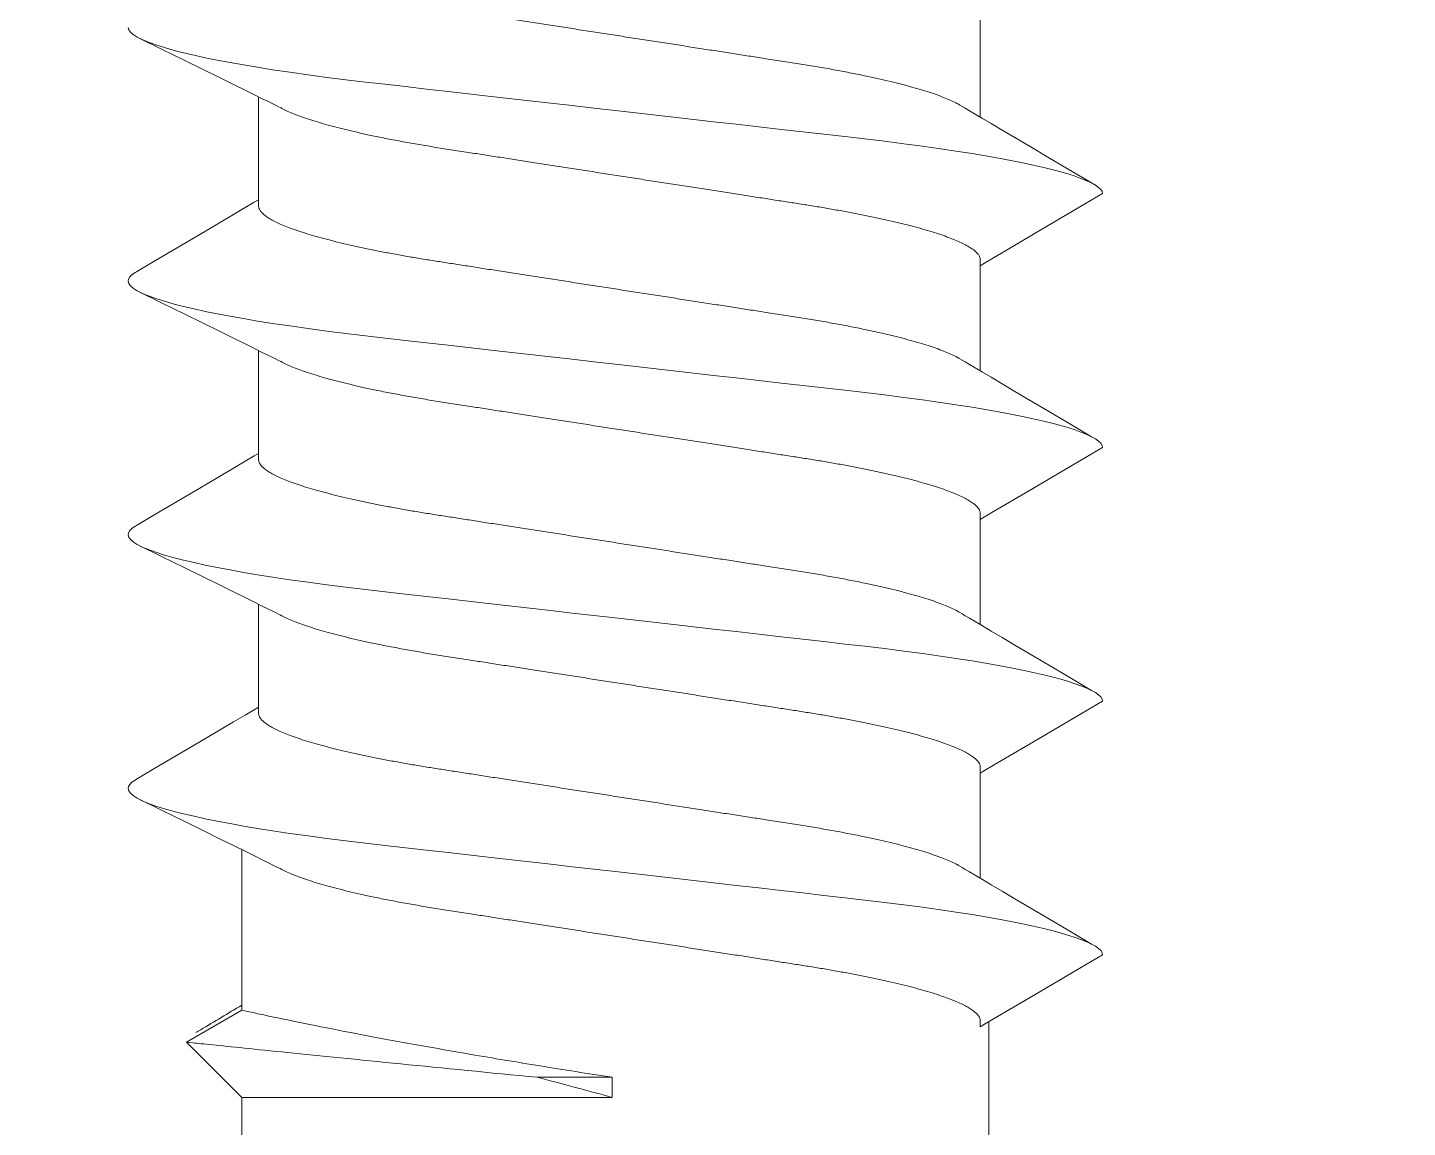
# Model space of a CAD drawing. Header units: millimetres. Extents: x 3069 to 3669, y 1489 to 1908.
# Drawn here: x 3594.97 to 3601.77, y 1530.46 to 1535.87 of the extents above; entities that cross this region are included whole.
import ezdxf

# ---------------------------------------------------------------- set-up
doc = ezdxf.new("R2010")
doc.units = ezdxf.units.MM
doc.set_wipeout_variables(frame=1)
doc.layers.add('Detalles-Accesorios', color=1, linetype='Continuous', lineweight=13)
doc.layers.add('Sombreado-Muro', color=30, linetype='Continuous', lineweight=18)

# ---------------------------------------------------------------- blocks, each defined once
blk = doc.blocks.new('*U41')
for p, q in [((-41.1498508343804, 1.840160279788397), (-45.211505900578, 1.840160279788398)), ((-39.92481626905123, 1.798203730638652), (-40.44235208098689, 1.798203730638652)), ((-38.67481626905123, 1.798203730638651), (-39.19235208098689, 1.798203730638651)), ((-37.42481626905123, 1.798203730638651), (-37.94235208098689, 1.798203730638651)), ((-36.17481626905123, 1.798203730638651), (-36.69235208098689, 1.798203730638651)), ((-41.52252515808749, -0.0150468821091697), (-41.42330640808762, -0.0150468821091697)), ((-41.52252515808749, -0.0150468821091697), (-41.52252515808749, -1.840218131079661)), ((-41.42330640808762, -0.0150468821091697), (-41.42330640808762, -0.3841425178100569)), ((-39.09207509183, -1.757927183843941), (-39.59904301543713, -1.757927183843941)), ((-37.84207509183, -1.757927183843942), (-38.34904301543713, -1.757927183843942)), ((-36.59207509183, -1.757927183843942), (-37.09904301543713, -1.757927183843942)), ((-45.21146539266777, -1.84021813107966), (-41.52252515808749, -1.840218131079661)), ((-41.52252515808749, -1.840218131079661), (-41.24994910122512, -2.112794187942137)), ((-41.24994910122512, -2.112794187942137), (-41.09257724142088, -1.840218131079661)), ((-41.09257724142088, -1.840218131079661), (-40.30149639442112, -1.840218131079661))]:
    blk.add_line(p, q)
at = {"flags": 128}
for points in [[(-40.81937051801276, 2.399942148708765), (-40.86853190481463, 2.316278436247847), (-41.01965999464676, 2.059854694936523), (-41.10134073203028, 1.921860960113127), (-41.1356449748215, 1.864058973985157), (-41.16197457033774, 1.819764368019382), (-41.17481626905134, 1.798203730638652)], [(-39.95445872962978, -2.35914604361488), (-39.95844172363184, -2.366135698827458), (-39.96927609511488, -2.381131120569927), (-39.97982795788516, -2.391721408854773), (-39.99007566376599, -2.397994238799862), (-39.99999999999989, -2.400057851291246), (-40.01134364485131, -2.397370500694416), (-40.02310428771591, -2.389188572122686), (-40.03525297415683, -2.375358092915798), (-40.04775587889707, -2.355759727496826), (-40.06057620003571, -2.330313648212376), (-40.07343657030185, -2.299591096338355), (-40.08652154040681, -2.263193610113143), (-40.09978700218868, -2.221166244805596), (-40.11318587086281, -2.173596269630019), (-40.12522306919106, -2.12654422709374), (-40.13729355159194, -2.075296091311197), (-40.14936159857291, -2.019996769768335), (-40.16139257305019, -1.960814577042919), (-40.17335075553183, -1.897940017094294), (-40.185202591343, -1.831583483144578), (-40.19691425520671, -1.761972957559914), (-40.2084543572663, -1.689351711731428), (-40.22136614195335, -1.603190072270587), (-40.23397322854634, -1.513840603416321), (-40.24623692092871, -1.421709208490933), (-40.25812312322114, -1.327207067560431), (-40.26960098677125, -1.230746578399982), (-40.28064805159499, -1.13393836539347), (-40.29206178242008, -1.033641345679934), (-40.30386030959483, -0.9299660602641159), (-40.31601278446669, -0.8231781052201034), (-40.32713507670644, -0.7254438914340489), (-40.33848629841986, -0.6256989002389963), (-40.35003749517, -0.5241940813642094), (-40.36175890071354, -0.4211966544968908), (-40.37361831338659, -0.3169876400373204), (-40.38558163731034, -0.2118596266305366), (-40.3976158590143, -0.1061139129301358), (-40.40968525900632, -5.7852314564e-05), (-40.42115500448983, 0.1007323145669881), (-40.43259498372992, 0.2012560735677249), (-40.44397434807353, 0.3012493592075935), (-40.45526387248196, 0.4004527738947042), (-40.46643487312031, 0.4986137273738843), (-40.47745920735803, 0.595488643826405), (-40.49022838467772, 0.7076956788272407), (-40.50271721810292, 0.8174353628320483), (-40.51488728211881, 0.924377155235282), (-40.52670502205091, 1.028220958180389), (-40.5383685187204, 1.130713306013495), (-40.54964613663128, 1.229567001162939), (-40.56114510715417, 1.326255607990452), (-40.5730543106348, 1.420980860447348), (-40.58534289842088, 1.513327790036901), (-40.59797623342899, 1.602882375370091), (-40.61091589014416, 1.689236007102584), (-40.6218779858724, 1.758317234754718), (-40.63299703088546, 1.824690681342991), (-40.64424488255269, 1.88814663015035), (-40.6555939394484, 1.948487812162573), (-40.66701443532894, 2.005530623776342), (-40.67847660395057, 2.05910783282315), (-40.69199805542791, 2.117600395803782), (-40.7054854110263, 2.170860188452371), (-40.7188899623469, 2.218714837158136), (-40.7321635421955, 2.261032829244646), (-40.74386600558386, 2.294063888614578), (-40.75539474235029, 2.322573726176818), (-40.76671944504676, 2.346553412058261), (-40.77781251224712, 2.366019994198557), (-40.78864634252545, 2.381015415940913), (-40.79919820529574, 2.391605704225872), (-40.80944591117656, 2.397878534171018), (-40.81937051801276, 2.399942148708765), (-40.81937051801276, 2.399942148708765)], [(-39.56937051801265, 2.399942148708765), (-39.61853190481463, 2.316278436247846), (-39.76965999464676, 2.059854694936523), (-39.85134073203028, 1.921860960113127), (-39.88564497482162, 1.864058973985157), (-39.91197457033775, 1.819764368019382), (-39.92481626905123, 1.798203730638652)], [(-38.70445872962966, -2.35914604361488), (-38.70844172363184, -2.366135698827458), (-38.71927609511465, -2.381131120569927), (-38.72982795788528, -2.391721408854773), (-38.74007566376588, -2.397994238799862), (-38.74999999999989, -2.400057851291246), (-38.76134364485131, -2.397370500694416), (-38.77310428771591, -2.389188572122686), (-38.78525297415683, -2.375358092915798), (-38.79775587889708, -2.355759727496826), (-38.8105762000356, -2.330313648212376), (-38.82343657030185, -2.299591096338355), (-38.8365215404067, -2.263193610113143), (-38.84978700218869, -2.221166244805596), (-38.86318587086282, -2.173596269630019), (-38.87522306919107, -2.12654422709374), (-38.88729355159194, -2.075296091311197), (-38.89936159857291, -2.019996769768335), (-38.91139257305019, -1.960814577042919), (-38.92335075553183, -1.897940017094294), (-38.935202591343, -1.831583483144579), (-38.94691425520671, -1.761972957559914), (-38.95845435726631, -1.689351711731428), (-38.97136614195336, -1.603190072270587), (-38.98397322854635, -1.513840603416321), (-38.99623692092871, -1.421709208490933), (-39.00812312322126, -1.327207067560431), (-39.01960098677125, -1.230746578399982), (-39.030648051595, -1.133938365393471), (-39.04206178241998, -1.033641345679934), (-39.05386030959483, -0.9299660602641161), (-39.0660127844667, -0.8231781052201036), (-39.07713507670621, -0.7254438914340491), (-39.08848629841975, -0.6256989002389965), (-39.10003749517012, -0.5241940813642096), (-39.11175890071343, -0.421196654496891), (-39.1236183133866, -0.3169876400373206), (-39.13558163731034, -0.2118596266305368), (-39.14761585901431, -0.106113912930136), (-39.15968525900633, -5.78523145642e-05), (-39.17115500448984, 0.1007323145669879), (-39.18259498372993, 0.2012560735677247), (-39.19397434807354, 0.3012493592075934), (-39.20526387248185, 0.400452773894704), (-39.21643487312042, 0.4986137273738841), (-39.22745920735804, 0.5954886438264048), (-39.24022838467772, 0.7076956788272405), (-39.25271721810293, 0.8174353628320481), (-39.26488728211882, 0.9243771552352819), (-39.27670502205103, 1.028220958180388), (-39.28836851872052, 1.130713306013495), (-39.29964613663117, 1.229567001162938), (-39.31114510715417, 1.326255607990451), (-39.3230543106348, 1.420980860447348), (-39.33534289842089, 1.513327790036901), (-39.34797623342888, 1.602882375370091), (-39.36091589014416, 1.689236007102584), (-39.3718779858724, 1.758317234754718), (-39.38299703088535, 1.82469068134299), (-39.3942448825527, 1.88814663015035), (-39.40559393944841, 1.948487812162573), (-39.41701443532895, 2.005530623776342), (-39.42847660395035, 2.059107832823149), (-39.44199805542792, 2.117600395803781), (-39.45548541102619, 2.17086018845237), (-39.46888996234691, 2.218714837158136), (-39.48216354219551, 2.261032829244645), (-39.49386600558398, 2.294063888614578), (-39.50539474235029, 2.322573726176818), (-39.51671944504676, 2.34655341205826), (-39.52781251224712, 2.366019994198557), (-39.53864634252534, 2.381015415940912), (-39.54919820529585, 2.391605704225872), (-39.55944591117657, 2.397878534171018), (-39.56937051801265, 2.399942148708765), (-39.56937051801265, 2.399942148708765)], [(-38.31937051801265, 2.399942148708764), (-38.36853190481463, 2.316278436247846), (-38.51965999464676, 2.059854694936523), (-38.60134073203028, 1.921860960113126), (-38.63564497482162, 1.864058973985156), (-38.66197457033775, 1.819764368019382), (-38.67481626905123, 1.798203730638651)], [(-37.45445872962966, -2.35914604361488), (-37.45844172363184, -2.366135698827458), (-37.46927609511465, -2.381131120569928), (-37.47982795788528, -2.391721408854773), (-37.49007566376588, -2.397994238799863), (-37.49999999999989, -2.400057851291246), (-37.51134364485131, -2.397370500694417), (-37.52310428771591, -2.389188572122686), (-37.53525297415683, -2.375358092915798), (-37.54775587889708, -2.355759727496827), (-37.5605762000356, -2.330313648212377), (-37.57343657030185, -2.299591096338356), (-37.5865215404067, -2.263193610113144), (-37.59978700218869, -2.221166244805597), (-37.61318587086282, -2.17359626963002), (-37.62522306919107, -2.126544227093741), (-37.63729355159194, -2.075296091311197), (-37.64936159857291, -2.019996769768336), (-37.66139257305019, -1.96081457704292), (-37.67335075553183, -1.897940017094295), (-37.685202591343, -1.831583483144579), (-37.69691425520671, -1.761972957559915), (-37.70845435726631, -1.689351711731428), (-37.72136614195336, -1.603190072270588), (-37.73397322854635, -1.513840603416322), (-37.74623692092871, -1.421709208490933), (-37.75812312322126, -1.327207067560432), (-37.76960098677125, -1.230746578399982), (-37.780648051595, -1.133938365393471), (-37.79206178241998, -1.033641345679934), (-37.80386030959483, -0.9299660602641165), (-37.81601278446669, -0.8231781052201042), (-37.82713507670621, -0.7254438914340496), (-37.83848629841975, -0.6256989002389969), (-37.85003749517012, -0.52419408136421), (-37.86175890071343, -0.4211966544968914), (-37.8736183133866, -0.316987640037321), (-37.88558163731034, -0.2118596266305372), (-37.89761585901431, -0.1061139129301364), (-37.90968525900633, -5.78523145646e-05), (-37.92115500448983, 0.1007323145669875), (-37.93259498372993, 0.2012560735677243), (-37.94397434807354, 0.3012493592075929), (-37.95526387248185, 0.4004527738947036), (-37.96643487312042, 0.4986137273738837), (-37.97745920735804, 0.5954886438264043), (-37.99022838467772, 0.70769567882724), (-38.00271721810293, 0.8174353628320478), (-38.01488728211882, 0.9243771552352814), (-38.02670502205103, 1.028220958180388), (-38.03836851872052, 1.130713306013494), (-38.04964613663117, 1.229567001162938), (-38.06114510715417, 1.326255607990451), (-38.0730543106348, 1.420980860447348), (-38.08534289842089, 1.513327790036901), (-38.09797623342888, 1.60288237537009), (-38.11091589014416, 1.689236007102583), (-38.1218779858724, 1.758317234754717), (-38.13299703088535, 1.82469068134299), (-38.1442448825527, 1.888146630150349), (-38.15559393944841, 1.948487812162572), (-38.16701443532895, 2.005530623776341), (-38.17847660395035, 2.059107832823149), (-38.19199805542792, 2.117600395803781), (-38.20548541102619, 2.17086018845237), (-38.21888996234691, 2.218714837158135), (-38.23216354219551, 2.261032829244645), (-38.24386600558398, 2.294063888614577), (-38.25539474235029, 2.322573726176817), (-38.26671944504676, 2.34655341205826), (-38.27781251224712, 2.366019994198556), (-38.28864634252534, 2.381015415940912), (-38.29919820529585, 2.391605704225871), (-38.30944591117657, 2.397878534171018), (-38.31937051801265, 2.399942148708764), (-38.31937051801265, 2.399942148708764)], [(-37.06937051801265, 2.399942148708764), (-37.11853190481463, 2.316278436247846), (-37.26965999464676, 2.059854694936523), (-37.35134073203028, 1.921860960113126), (-37.38564497482162, 1.864058973985156), (-37.41197457033775, 1.819764368019382), (-37.42481626905123, 1.798203730638651)], [(-36.24999999999989, -2.400057851291246), (-36.26134364485131, -2.397370500694417), (-36.27310428771591, -2.389188572122686), (-36.28525297415683, -2.375358092915798), (-36.29775587889708, -2.355759727496827), (-36.3105762000356, -2.330313648212377), (-36.32343657030185, -2.299591096338356), (-36.3365215404067, -2.263193610113144), (-36.34978700218869, -2.221166244805597), (-36.36318587086282, -2.17359626963002), (-36.37522306919107, -2.126544227093741), (-36.38729355159194, -2.075296091311197), (-36.39936159857291, -2.019996769768336), (-36.41139257305019, -1.96081457704292), (-36.42335075553183, -1.897940017094295), (-36.435202591343, -1.831583483144579), (-36.44691425520671, -1.761972957559915), (-36.45845435726631, -1.689351711731428), (-36.47136614195336, -1.603190072270588), (-36.48397322854635, -1.513840603416322), (-36.49623692092871, -1.421709208490933), (-36.50812312322126, -1.327207067560432), (-36.51960098677125, -1.230746578399982), (-36.530648051595, -1.133938365393471), (-36.54206178241998, -1.033641345679934), (-36.55386030959483, -0.9299660602641165), (-36.56601278446669, -0.8231781052201042), (-36.57713507670621, -0.7254438914340496), (-36.58848629841975, -0.6256989002389969), (-36.60003749517012, -0.52419408136421), (-36.61175890071343, -0.4211966544968914), (-36.6236183133866, -0.316987640037321), (-36.63558163731034, -0.2118596266305372), (-36.64761585901431, -0.1061139129301364), (-36.65968525900633, -5.78523145646e-05), (-36.67115500448983, 0.1007323145669875), (-36.68259498372993, 0.2012560735677243), (-36.69397434807354, 0.3012493592075929), (-36.70526387248185, 0.4004527738947036), (-36.71643487312042, 0.4986137273738837), (-36.72745920735804, 0.5954886438264043), (-36.74022838467772, 0.70769567882724), (-36.75271721810293, 0.8174353628320478), (-36.76488728211882, 0.9243771552352814), (-36.77670502205103, 1.028220958180388), (-36.78836851872052, 1.130713306013494), (-36.79964613663117, 1.229567001162938), (-36.81114510715417, 1.326255607990451), (-36.8230543106348, 1.420980860447348), (-36.83534289842089, 1.513327790036901), (-36.84797623342888, 1.60288237537009), (-36.86091589014416, 1.689236007102583), (-36.8718779858724, 1.758317234754717), (-36.88299703088535, 1.82469068134299), (-36.8942448825527, 1.888146630150349), (-36.90559393944841, 1.948487812162572), (-36.91701443532895, 2.005530623776341), (-36.92847660395035, 2.059107832823149), (-36.94199805542792, 2.117600395803781), (-36.95548541102619, 2.17086018845237), (-36.96888996234691, 2.218714837158135), (-36.98216354219551, 2.261032829244645), (-36.99386600558398, 2.294063888614577), (-37.00539474235029, 2.322573726176817), (-37.01671944504676, 2.34655341205826), (-37.02781251224712, 2.366019994198556), (-37.03864634252534, 2.381015415940912), (-37.04919820529585, 2.391605704225871), (-37.05944591117657, 2.397878534171018), (-37.06937051801265, 2.399942148708764), (-37.06937051801265, 2.399942148708764)], [(-39.95448849587353, -2.359665599867577), (-39.90532737967385, -2.276001889453022), (-39.7541995604438, -2.019578148141813), (-39.67251882306039, -1.881584413318416), (-39.63821403906456, -1.823782427190446), (-39.6118849847528, -1.779487821224672), (-39.59904301543713, -1.757927183843941)], [(-38.70448849587342, -2.359665599867577), (-38.65532737967385, -2.276001889453022), (-38.50419956044368, -2.019578148141813), (-38.42251882306039, -1.881584413318416), (-38.38821403906456, -1.823782427190446), (-38.36188498475292, -1.779487821224672), (-38.34904301543713, -1.757927183843941)], [(-37.45448849587342, -2.359665599867578), (-37.40532737967385, -2.276001889453023), (-37.25419956044368, -2.019578148141813), (-37.17251882306039, -1.881584413318416), (-37.13821403906456, -1.823782427190447), (-37.11188498475292, -1.779487821224672), (-37.09904301543713, -1.757927183843942)]]:
    blk.add_lwpolyline(points, dxfattribs=at)
for points, knots in [([(-39.59904301543713, -1.757927183843941), (-39.63302694511492, -1.757547680161503), (-39.64059529611416, -1.756784087253999), (-39.65237436397524, -1.750563329493042), (-39.66451826648643, -1.740493781238621), (-39.67702326703886, -1.726121286315271), (-39.68976584243319, -1.707599065094649), (-39.70270334818349, -1.684960222411456), (-39.71578858654493, -1.658300968026362), (-39.72905337341115, -1.627518412254568), (-39.74254370445294, -1.592438701011469), (-39.75621238058557, -1.55306366006817), (-39.77000880683693, -1.509429937262206), (-39.78378937547189, -1.461965406876624), (-39.79750151054862, -1.410862478965663), (-39.81109363016469, -1.356340277335897), (-39.82451526648095, -1.298641392597057), (-39.8377091993176, -1.238071702938038), (-39.85063068685531, -1.17491659963917), (-39.86323768710383, -1.109472501966758), (-39.87550161266552, -1.041989614573817), (-39.88739051652578, -0.9727697093950332), (-39.89881634307256, -0.9023896642713628), (-39.9098916843808, -0.8305960885246525), (-39.92133237207759, -0.757100313971302), (-39.93312525252304, -0.681159883387972), (-39.9453638090539, -0.6024025335972232), (-39.95801029047573, -0.5210041350598493), (-39.97103448637302, -0.4371780594093429), (-39.98430910555567, -0.351741405551133), (-39.99778756885792, -0.2649915174223401), (-40.01142126682509, -0.1772421840079181), (-40.02515963044607, -0.0888194345226288), (-40.03894071539048, -0.0001223791951424), (-40.05271187445702, 0.0885103170294934), (-40.06642040526265, 0.1767418791618576), (-40.08002516666363, 0.2643044081454541), (-40.09347582322777, 0.35087380310245), (-40.10664557167035, 0.4356361408304162), (-40.11949281142153, 0.5183246949314987), (-40.13198152495806, 0.5987041496599711), (-40.14415240311609, 0.6770355231645392), (-40.15670529233591, 0.7578412822736647), (-40.16956687111724, 0.8405541703273849), (-40.18266619420944, 0.9251210360203623), (-40.19632072999081, 1.007169724967757), (-40.21047191478601, 1.086970341382373), (-40.22511611770767, 1.164121646560664), (-40.23944796762918, 1.234537078028386), (-40.25335738792955, 1.298393433336405), (-40.266748755722, 1.35597663317174), (-40.28031085605459, 1.410397803377639), (-40.29399184073622, 1.461416447115373), (-40.30766037802016, 1.508531483755865), (-40.32126334813802, 1.551634197307071), (-40.33475034720129, 1.59063559330014), (-40.34815563360644, 1.625714189800936), (-40.36151434198439, 1.656813499498815), (-40.3737760512555, 1.682277588544826), (-40.38152507051734, 1.695458591226786), (-40.76671944504676, 2.346553412058261)], [0, 0, 0, 0, 0.0163602505814666, 0.0329181820557936, 0.0496575069572153, 0.0665606921873199, 0.0836089697385802, 0.1004749191246001, 0.1174420185410431, 0.1344897300077625, 0.1515970032494036, 0.1690923099561412, 0.1866039139542071, 0.2041084275888897, 0.2215825259005513, 0.2390031635657217, 0.256347704571167, 0.273594137151177, 0.2906840200907863, 0.3076349385131622, 0.3244277684672279, 0.3410445817504112, 0.357468696432056, 0.3734919105160273, 0.3896896976385372, 0.406068090266904, 0.4226109292896755, 0.439642799702618, 0.4568082367407016, 0.4740866844790796, 0.4914566379478175, 0.5088958919847368, 0.526381662995152, 0.543890794173872, 0.561361749006686, 0.5788094957639368, 0.5962110260341742, 0.6135437122513505, 0.630785466850766, 0.6476102260751122, 0.6643072934950128, 0.6808582113546195, 0.6972455579679399, 0.7165178695660867, 0.7355967299844759, 0.7548932744320945, 0.7744421748735306, 0.7942155760356275, 0.8141834313552822, 0.8313921289253737, 0.8486985421471755, 0.866080830275533, 0.883516506318333, 0.9009826558228367, 0.9181442244051423, 0.9352908305397866, 0.9524006029480601, 0.9694519572407516, 0.9867690591659288, 1, 1, 1, 1]), ([(-38.34904301543713, -1.757927183843941), (-38.38302694511492, -1.757547680161503), (-38.39059529611416, -1.756784087253999), (-38.40237436397513, -1.750563329493042), (-38.41451826648643, -1.740493781238621), (-38.42702326703864, -1.726121286315271), (-38.43976584243307, -1.70759906509465), (-38.45270334818349, -1.684960222411457), (-38.46578858654505, -1.658300968026362), (-38.47905337341115, -1.627518412254568), (-38.49254370445294, -1.592438701011469), (-38.50621238058545, -1.553063660068171), (-38.52000880683693, -1.509429937262206), (-38.53378937547189, -1.461965406876624), (-38.54750151054862, -1.410862478965663), (-38.56109363016481, -1.356340277335898), (-38.57451526648095, -1.298641392597057), (-38.5877091993176, -1.238071702938038), (-38.60063068685543, -1.17491659963917), (-38.61323768710383, -1.109472501966758), (-38.6255016126654, -1.041989614573817), (-38.63739051652567, -0.9727697093950332), (-38.64881634307244, -0.902389664271363), (-38.6598916843808, -0.8305960885246527), (-38.67133237207747, -0.7571003139713022), (-38.68312525252316, -0.6811598833879722), (-38.6953638090539, -0.6024025335972234), (-38.70801029047573, -0.5210041350598495), (-38.72103448637279, -0.4371780594093431), (-38.73430910555555, -0.3517414055511332), (-38.74778756885803, -0.2649915174223403), (-38.76142126682509, -0.1772421840079183), (-38.77515963044596, -0.088819434522629), (-38.7889407153906, -0.0001223791951426), (-38.80271187445714, 0.0885103170294932), (-38.81642040526254, 0.1767418791618574), (-38.83002516666363, 0.264304408145454), (-38.84347582322778, 0.3508738031024499), (-38.85664557167024, 0.435636140830416), (-38.86949281142165, 0.5183246949314984), (-38.88198152495818, 0.5987041496599708), (-38.8941524031161, 0.6770355231645389), (-38.90670529233592, 0.7578412822736645), (-38.91956687111724, 0.8405541703273847), (-38.93266619420945, 0.9251210360203621), (-38.9463207299907, 1.007169724967757), (-38.9604719147859, 1.086970341382373), (-38.97511611770767, 1.164121646560663), (-38.98944796762919, 1.234537078028386), (-39.00335738792944, 1.298393433336405), (-39.01674875572201, 1.35597663317174), (-39.0303108560546, 1.410397803377639), (-39.04399184073634, 1.461416447115373), (-39.05766037802016, 1.508531483755864), (-39.07126334813813, 1.551634197307071), (-39.0847503472013, 1.590635593300139), (-39.09815563360633, 1.625714189800935), (-39.11151434198439, 1.656813499498814), (-39.12377605125551, 1.682277588544825), (-39.13152507051734, 1.695458591226786), (-39.51671944504676, 2.34655341205826)], [0, 0, 0, 0, 0.0163602505814666, 0.0329181820557936, 0.0496575069572153, 0.0665606921873199, 0.0836089697385802, 0.1004749191246001, 0.1174420185410431, 0.1344897300077625, 0.1515970032494036, 0.1690923099561412, 0.1866039139542071, 0.2041084275888897, 0.2215825259005513, 0.2390031635657217, 0.256347704571167, 0.273594137151177, 0.2906840200907863, 0.3076349385131622, 0.3244277684672279, 0.3410445817504112, 0.357468696432056, 0.3734919105160273, 0.3896896976385372, 0.406068090266904, 0.4226109292896755, 0.439642799702618, 0.4568082367407016, 0.4740866844790796, 0.4914566379478175, 0.5088958919847368, 0.526381662995152, 0.543890794173872, 0.561361749006686, 0.5788094957639368, 0.5962110260341742, 0.6135437122513505, 0.630785466850766, 0.6476102260751122, 0.6643072934950128, 0.6808582113546195, 0.6972455579679399, 0.7165178695660867, 0.7355967299844759, 0.7548932744320945, 0.7744421748735306, 0.7942155760356275, 0.8141834313552822, 0.8313921289253737, 0.8486985421471755, 0.866080830275533, 0.883516506318333, 0.9009826558228367, 0.9181442244051423, 0.9352908305397866, 0.9524006029480601, 0.9694519572407516, 0.9867690591659288, 1, 1, 1, 1]), ([(-37.09904301543713, -1.757927183843942), (-37.13302694511492, -1.757547680161503), (-37.14059529611416, -1.756784087254), (-37.15237436397513, -1.750563329493043), (-37.16451826648643, -1.740493781238622), (-37.17702326703864, -1.726121286315271), (-37.18976584243308, -1.70759906509465), (-37.20270334818349, -1.684960222411457), (-37.21578858654505, -1.658300968026362), (-37.22905337341115, -1.627518412254569), (-37.24254370445294, -1.592438701011469), (-37.25621238058546, -1.553063660068171), (-37.27000880683693, -1.509429937262207), (-37.28378937547188, -1.461965406876625), (-37.29750151054862, -1.410862478965664), (-37.31109363016481, -1.356340277335898), (-37.32451526648095, -1.298641392597057), (-37.3377091993176, -1.238071702938039), (-37.35063068685543, -1.17491659963917), (-37.36323768710383, -1.109472501966759), (-37.3755016126654, -1.041989614573817), (-37.38739051652567, -0.9727697093950338), (-37.39881634307244, -0.9023896642713635), (-37.4098916843808, -0.8305960885246532), (-37.42133237207748, -0.7571003139713027), (-37.43312525252316, -0.6811598833879727), (-37.4453638090539, -0.602402533597224), (-37.45801029047573, -0.52100413505985), (-37.47103448637279, -0.4371780594093436), (-37.48430910555555, -0.3517414055511336), (-37.49778756885803, -0.2649915174223407), (-37.5114212668251, -0.1772421840079188), (-37.52515963044596, -0.0888194345226294), (-37.5389407153906, -0.000122379195143), (-37.55271187445714, 0.0885103170294928), (-37.56642040526254, 0.1767418791618569), (-37.58002516666363, 0.2643044081454535), (-37.59347582322778, 0.3508738031024494), (-37.60664557167024, 0.4356361408304156), (-37.61949281142165, 0.5183246949314979), (-37.63198152495818, 0.5987041496599704), (-37.6441524031161, 0.6770355231645384), (-37.65670529233592, 0.757841282273664), (-37.66956687111724, 0.8405541703273842), (-37.68266619420945, 0.9251210360203616), (-37.6963207299907, 1.007169724967757), (-37.7104719147859, 1.086970341382373), (-37.72511611770767, 1.164121646560663), (-37.73944796762919, 1.234537078028385), (-37.75335738792944, 1.298393433336404), (-37.76674875572201, 1.355976633171739), (-37.7803108560546, 1.410397803377638), (-37.79399184073634, 1.461416447115372), (-37.80766037802016, 1.508531483755864), (-37.82126334813813, 1.551634197307071), (-37.8347503472013, 1.590635593300139), (-37.84815563360633, 1.625714189800935), (-37.86151434198439, 1.656813499498814), (-37.87377605125551, 1.682277588544825), (-37.88152507051734, 1.695458591226786), (-38.26671944504676, 2.34655341205826)], [0, 0, 0, 0, 0.0163602505814666, 0.0329181820557936, 0.0496575069572153, 0.0665606921873199, 0.0836089697385802, 0.1004749191246001, 0.1174420185410431, 0.1344897300077625, 0.1515970032494036, 0.1690923099561412, 0.1866039139542071, 0.2041084275888897, 0.2215825259005513, 0.2390031635657217, 0.256347704571167, 0.273594137151177, 0.2906840200907863, 0.3076349385131622, 0.3244277684672279, 0.3410445817504112, 0.357468696432056, 0.3734919105160273, 0.3896896976385372, 0.406068090266904, 0.4226109292896755, 0.439642799702618, 0.4568082367407016, 0.4740866844790796, 0.4914566379478175, 0.5088958919847368, 0.526381662995152, 0.543890794173872, 0.561361749006686, 0.5788094957639368, 0.5962110260341742, 0.6135437122513505, 0.630785466850766, 0.6476102260751122, 0.6643072934950128, 0.6808582113546195, 0.6972455579679399, 0.7165178695660867, 0.7355967299844759, 0.7548932744320945, 0.7744421748735306, 0.7942155760356275, 0.8141834313552822, 0.8313921289253737, 0.8486985421471755, 0.866080830275533, 0.883516506318333, 0.9009826558228367, 0.9181442244051423, 0.9352908305397866, 0.9524006029480601, 0.9694519572407516, 0.9867690591659288, 1, 1, 1, 1]), ([(-35.84904301543713, -1.757927183843942), (-35.88302694511492, -1.757547680161503), (-35.89059529611416, -1.756784087254), (-35.90237436397513, -1.750563329493043), (-35.91451826648643, -1.740493781238622), (-35.92702326703864, -1.726121286315271), (-35.93976584243308, -1.70759906509465), (-35.95270334818349, -1.684960222411457), (-35.96578858654505, -1.658300968026362), (-35.97905337341115, -1.627518412254569), (-35.99254370445294, -1.592438701011469), (-36.00621238058546, -1.553063660068171), (-36.02000880683693, -1.509429937262207), (-36.03378937547188, -1.461965406876625), (-36.04750151054862, -1.410862478965664), (-36.06109363016481, -1.356340277335898), (-36.07451526648095, -1.298641392597057), (-36.0877091993176, -1.238071702938039), (-36.10063068685543, -1.17491659963917), (-36.11323768710383, -1.109472501966759), (-36.1255016126654, -1.041989614573817), (-36.13739051652567, -0.9727697093950338), (-36.14881634307244, -0.9023896642713635), (-36.1598916843808, -0.8305960885246532), (-36.17133237207748, -0.7571003139713027), (-36.18312525252316, -0.6811598833879727), (-36.1953638090539, -0.602402533597224), (-36.20801029047573, -0.52100413505985), (-36.22103448637279, -0.4371780594093436), (-36.23430910555555, -0.3517414055511336), (-36.24778756885803, -0.2649915174223407), (-36.2614212668251, -0.1772421840079188), (-36.27515963044596, -0.0888194345226294), (-36.2889407153906, -0.000122379195143), (-36.30271187445714, 0.0885103170294928), (-36.31642040526254, 0.1767418791618569), (-36.33002516666363, 0.2643044081454535), (-36.34347582322778, 0.3508738031024494), (-36.35664557167024, 0.4356361408304156), (-36.36949281142165, 0.5183246949314979), (-36.38198152495818, 0.5987041496599704), (-36.3941524031161, 0.6770355231645384), (-36.40670529233592, 0.757841282273664), (-36.41956687111724, 0.8405541703273842), (-36.43266619420945, 0.9251210360203616), (-36.4463207299907, 1.007169724967757), (-36.4604719147859, 1.086970341382373), (-36.47511611770767, 1.164121646560663), (-36.48944796762919, 1.234537078028385), (-36.50335738792944, 1.298393433336404), (-36.51674875572201, 1.355976633171739), (-36.5303108560546, 1.410397803377638), (-36.54399184073634, 1.461416447115372), (-36.55766037802016, 1.508531483755864), (-36.57126334813813, 1.551634197307071), (-36.5847503472013, 1.590635593300139), (-36.59815563360633, 1.625714189800935), (-36.61151434198439, 1.656813499498814), (-36.62377605125551, 1.682277588544825), (-36.63152507051734, 1.695458591226786), (-37.01671944504676, 2.34655341205826)], [0, 0, 0, 0, 0.0163602505814666, 0.0329181820557936, 0.0496575069572153, 0.0665606921873199, 0.0836089697385802, 0.1004749191246001, 0.1174420185410431, 0.1344897300077625, 0.1515970032494036, 0.1690923099561412, 0.1866039139542071, 0.2041084275888897, 0.2215825259005513, 0.2390031635657217, 0.256347704571167, 0.273594137151177, 0.2906840200907863, 0.3076349385131622, 0.3244277684672279, 0.3410445817504112, 0.357468696432056, 0.3734919105160273, 0.3896896976385372, 0.406068090266904, 0.4226109292896755, 0.439642799702618, 0.4568082367407016, 0.4740866844790796, 0.4914566379478175, 0.5088958919847368, 0.526381662995152, 0.543890794173872, 0.561361749006686, 0.5788094957639368, 0.5962110260341742, 0.6135437122513505, 0.630785466850766, 0.6476102260751122, 0.6643072934950128, 0.6808582113546195, 0.6972455579679399, 0.7165178695660867, 0.7355967299844759, 0.7548932744320945, 0.7744421748735306, 0.7942155760356275, 0.8141834313552822, 0.8313921289253737, 0.8486985421471755, 0.866080830275533, 0.883516506318333, 0.9009826558228367, 0.9181442244051423, 0.9352908305397866, 0.9524006029480601, 0.9694519572407516, 0.9867690591659288, 1, 1, 1, 1]), ([(-41.17481626905134, 1.798203730638652), (-41.1408323374875, 1.797824227003223), (-41.13326398269362, 1.797060634190364), (-41.12148494366102, 1.790839875710394), (-41.1093409316453, 1.780770331757599), (-41.09683635514727, 1.766397829409759), (-41.08409379360466, 1.747875604888582), (-41.07115580719164, 1.725236779234654), (-41.05807087384039, 1.698577500527397), (-41.04480532765592, 1.667794993471664), (-41.03131615882978, 1.632715210618419), (-41.01764677325024, 1.593340221550311), (-41.00385042609957, 1.549706496210097), (-40.99007026031165, 1.502241938932746), (-40.97635803063485, 1.451139026714491), (-40.96276589821013, 1.396616827121197), (-40.94934440640042, 1.338917917847145), (-40.93614990550157, 1.27834828797342), (-40.92322895162794, 1.215193127729269), (-40.91062196631185, 1.14974902723731), (-40.89835746269727, 1.082266206149432), (-40.88646925286252, 1.013046210516739), (-40.87504281731651, 0.9426662361342488), (-40.86396763541927, 0.8708726312153823), (-40.85252689676997, 0.7973768627283045), (-40.84073405906122, 0.7214364264465356), (-40.82849538263928, 0.6426791057558087), (-40.81584936143713, 0.5612806556330323), (-40.80282504045704, 0.4774546101526818), (-40.78955046289559, 0.3920179503935566), (-40.77607196111125, 0.3052680680718305), (-40.76243837366052, 0.2175187037314055), (-40.74869959456452, 0.1290960044525542), (-40.73491846479817, 0.0403989561632495), (-40.72114789778391, -0.0482338317154875), (-40.70743863323207, -0.1364652669097898), (-40.69383463432427, -0.2240279260554365), (-40.68038324456449, -0.3105971968699299), (-40.66721408261673, -0.3953596222483446), (-40.65436680579364, -0.4780481692261509), (-40.64187767440455, -0.5584275786038069), (-40.62970690433814, -0.6367589795689759), (-40.61715398434682, -0.7175647344052385), (-40.6042924176819, -0.8002776240674), (-40.5911930814359, -0.8848444882373149), (-40.57753858613671, -0.9668931816549905), (-40.56338725174237, -1.046693771062388), (-40.5487436229805, -1.123845140223062), (-40.53441123894117, -1.194260513018656), (-40.52050184504571, -1.258116872106137), (-40.50711082858959, -1.315700098685051), (-40.49354889115932, -1.370121290057392), (-40.47986688806554, -1.421139852480616), (-40.46619907508364, -1.468254958001688), (-40.45259580320487, -1.511357634006851), (-40.43910931308926, -1.550359059451233), (-40.42570389082777, -1.585437642321034), (-40.41234522912384, -1.616536948057609), (-40.40008363142795, -1.642000733037656), (-40.39233483954979, -1.655181488816589), (-40.04775587889707, -2.355759727496826)], [0, 0, 0, 0, 0.0163602606983639, 0.0329182024116513, 0.0496575376642021, 0.0665607257469624, 0.0836090138403994, 0.1004749814901844, 0.1174420913986057, 0.1344898214019359, 0.151597089127919, 0.1690924147343256, 0.1866040295610762, 0.2041085459313314, 0.2215826550484853, 0.2390033034860895, 0.2563478552169125, 0.2735943063275419, 0.2906841920726251, 0.3076351209769736, 0.3244279688188016, 0.3410447850280639, 0.3574689170459937, 0.3734921410382712, 0.3896899381770383, 0.4060683409333438, 0.422611190185743, 0.4396430634512164, 0.4568085111039249, 0.4740869695268105, 0.4914569337366404, 0.5088961985575052, 0.5263819884533796, 0.5438911304592553, 0.5613620880028108, 0.5788098536220725, 0.5962113866201822, 0.6135440915287824, 0.6307858488956843, 0.6476106185239896, 0.6643077039536758, 0.6808586320479061, 0.697245988794702, 0.7165183123103058, 0.7355971845265272, 0.7548937409065876, 0.7744426534365156, 0.7942160592179284, 0.8141839346380727, 0.8313926428495403, 0.8486990588228402, 0.8660813576999171, 0.8835170606492004, 0.9009832128656148, 0.9181447920601531, 0.9352914007159778, 0.9524011837044549, 0.9694525485412256, 0.9867696611748129, 1, 1, 1, 1]), ([(-39.92481626905123, 1.798203730638652), (-39.8908323374875, 1.797824227003223), (-39.88326398269374, 1.797060634190364), (-39.87148494366113, 1.790839875710394), (-39.85934093164542, 1.780770331757599), (-39.84683635514727, 1.766397829409759), (-39.83409379360466, 1.747875604888582), (-39.82115580719153, 1.725236779234654), (-39.80807087384039, 1.698577500527397), (-39.79480532765604, 1.667794993471664), (-39.78131615882978, 1.632715210618419), (-39.76764677325025, 1.593340221550311), (-39.75385042609957, 1.549706496210097), (-39.74007026031177, 1.502241938932746), (-39.72635803063474, 1.451139026714491), (-39.71276589821002, 1.396616827121197), (-39.69934440640043, 1.338917917847145), (-39.68614990550168, 1.27834828797342), (-39.67322895162784, 1.215193127729269), (-39.66062196631162, 1.14974902723731), (-39.64835746269728, 1.082266206149432), (-39.63646925286241, 1.013046210516739), (-39.62504281731651, 0.9426662361342486), (-39.61396763541927, 0.870872631215382), (-39.60252689676997, 0.7973768627283043), (-39.59073405906134, 0.7214364264465353), (-39.57849538263906, 0.6426791057558086), (-39.56584936143725, 0.561280655633032), (-39.55282504045704, 0.4774546101526817), (-39.53955046289559, 0.3920179503935564), (-39.52607196111137, 0.3052680680718304), (-39.51243837366053, 0.2175187037314053), (-39.49869959456453, 0.1290960044525541), (-39.48491846479817, 0.0403989561632493), (-39.47114789778391, -0.0482338317154877), (-39.45743863323207, -0.13646526690979), (-39.44383463432439, -0.2240279260554367), (-39.4303832445645, -0.3105971968699301), (-39.41721408261674, -0.3953596222483448), (-39.40436680579376, -0.4780481692261511), (-39.39187767440467, -0.558427578603807), (-39.37970690433815, -0.636758979568976), (-39.36715398434683, -0.7175647344052387), (-39.3542924176819, -0.8002776240674002), (-39.34119308143579, -0.8848444882373151), (-39.32753858613649, -0.9668931816549907), (-39.31338725174226, -1.046693771062388), (-39.29874362298063, -1.123845140223063), (-39.28441123894106, -1.194260513018657), (-39.27050184504549, -1.258116872106138), (-39.25711082858959, -1.315700098685051), (-39.24354889115909, -1.370121290057392), (-39.22986688806566, -1.421139852480616), (-39.21619907508353, -1.468254958001689), (-39.20259580320487, -1.511357634006851), (-39.18910931308926, -1.550359059451233), (-39.17570389082778, -1.585437642321034), (-39.16234522912385, -1.616536948057609), (-39.15008363142795, -1.642000733037657), (-39.14233483954956, -1.65518148881659), (-38.79775587889708, -2.355759727496826)], [0, 0, 0, 0, 0.0163602606983639, 0.0329182024116513, 0.0496575376642021, 0.0665607257469624, 0.0836090138403994, 0.1004749814901844, 0.1174420913986057, 0.1344898214019359, 0.151597089127919, 0.1690924147343256, 0.1866040295610762, 0.2041085459313314, 0.2215826550484853, 0.2390033034860895, 0.2563478552169125, 0.2735943063275419, 0.2906841920726251, 0.3076351209769736, 0.3244279688188016, 0.3410447850280639, 0.3574689170459937, 0.3734921410382712, 0.3896899381770383, 0.4060683409333438, 0.422611190185743, 0.4396430634512164, 0.4568085111039249, 0.4740869695268105, 0.4914569337366404, 0.5088961985575052, 0.5263819884533796, 0.5438911304592553, 0.5613620880028108, 0.5788098536220725, 0.5962113866201822, 0.6135440915287824, 0.6307858488956843, 0.6476106185239896, 0.6643077039536758, 0.6808586320479061, 0.697245988794702, 0.7165183123103058, 0.7355971845265272, 0.7548937409065876, 0.7744426534365156, 0.7942160592179284, 0.8141839346380727, 0.8313926428495403, 0.8486990588228402, 0.8660813576999171, 0.8835170606492004, 0.9009832128656148, 0.9181447920601531, 0.9352914007159778, 0.9524011837044549, 0.9694525485412256, 0.9867696611748129, 1, 1, 1, 1]), ([(-38.67481626905123, 1.798203730638651), (-38.6408323374875, 1.797824227003222), (-38.63326398269374, 1.797060634190363), (-38.62148494366113, 1.790839875710394), (-38.60934093164542, 1.780770331757598), (-38.59683635514727, 1.766397829409759), (-38.58409379360466, 1.747875604888581), (-38.57115580719153, 1.725236779234653), (-38.55807087384039, 1.698577500527396), (-38.54480532765604, 1.667794993471664), (-38.53131615882978, 1.632715210618419), (-38.51764677325025, 1.593340221550311), (-38.50385042609957, 1.549706496210096), (-38.49007026031177, 1.502241938932745), (-38.47635803063474, 1.45113902671449), (-38.46276589821002, 1.396616827121197), (-38.44934440640043, 1.338917917847145), (-38.43614990550168, 1.278348287973419), (-38.42322895162784, 1.215193127729269), (-38.41062196631162, 1.14974902723731), (-38.39835746269728, 1.082266206149431), (-38.38646925286241, 1.013046210516738), (-38.37504281731651, 0.9426662361342483), (-38.36396763541927, 0.8708726312153817), (-38.35252689676997, 0.7973768627283039), (-38.34073405906134, 0.7214364264465348), (-38.32849538263906, 0.642679105755808), (-38.31584936143725, 0.5612806556330315), (-38.30282504045704, 0.4774546101526812), (-38.28955046289559, 0.392017950393556), (-38.27607196111137, 0.3052680680718299), (-38.26243837366053, 0.2175187037314049), (-38.24869959456453, 0.1290960044525536), (-38.23491846479817, 0.0403989561632489), (-38.22114789778391, -0.0482338317154881), (-38.20743863323207, -0.1364652669097904), (-38.19383463432439, -0.2240279260554371), (-38.1803832445645, -0.3105971968699305), (-38.16721408261674, -0.3953596222483452), (-38.15436680579376, -0.4780481692261515), (-38.14187767440467, -0.5584275786038075), (-38.12970690433815, -0.6367589795689765), (-38.11715398434683, -0.717564734405239), (-38.1042924176819, -0.8002776240674006), (-38.09119308143579, -0.8848444882373154), (-38.07753858613649, -0.966893181654991), (-38.06338725174226, -1.046693771062389), (-38.04874362298063, -1.123845140223063), (-38.03441123894106, -1.194260513018657), (-38.02050184504549, -1.258116872106138), (-38.00711082858959, -1.315700098685051), (-37.99354889115909, -1.370121290057393), (-37.97986688806566, -1.421139852480616), (-37.96619907508353, -1.468254958001689), (-37.95259580320487, -1.511357634006851), (-37.93910931308926, -1.550359059451234), (-37.92570389082778, -1.585437642321035), (-37.91234522912385, -1.61653694805761), (-37.90008363142795, -1.642000733037657), (-37.89233483954956, -1.65518148881659), (-37.54775587889708, -2.355759727496827)], [0, 0, 0, 0, 0.0163602606983639, 0.0329182024116513, 0.0496575376642021, 0.0665607257469624, 0.0836090138403994, 0.1004749814901844, 0.1174420913986057, 0.1344898214019359, 0.151597089127919, 0.1690924147343256, 0.1866040295610762, 0.2041085459313314, 0.2215826550484853, 0.2390033034860895, 0.2563478552169125, 0.2735943063275419, 0.2906841920726251, 0.3076351209769736, 0.3244279688188016, 0.3410447850280639, 0.3574689170459937, 0.3734921410382712, 0.3896899381770383, 0.4060683409333438, 0.422611190185743, 0.4396430634512164, 0.4568085111039249, 0.4740869695268105, 0.4914569337366404, 0.5088961985575052, 0.5263819884533796, 0.5438911304592553, 0.5613620880028108, 0.5788098536220725, 0.5962113866201822, 0.6135440915287824, 0.6307858488956843, 0.6476106185239896, 0.6643077039536758, 0.6808586320479061, 0.697245988794702, 0.7165183123103058, 0.7355971845265272, 0.7548937409065876, 0.7744426534365156, 0.7942160592179284, 0.8141839346380727, 0.8313926428495403, 0.8486990588228402, 0.8660813576999171, 0.8835170606492004, 0.9009832128656148, 0.9181447920601531, 0.9352914007159778, 0.9524011837044549, 0.9694525485412256, 0.9867696611748129, 1, 1, 1, 1]), ([(-37.42481626905123, 1.798203730638651), (-37.3908323374875, 1.797824227003222), (-37.38326398269374, 1.797060634190363), (-37.37148494366113, 1.790839875710394), (-37.35934093164542, 1.780770331757598), (-37.34683635514727, 1.766397829409759), (-37.33409379360467, 1.747875604888581), (-37.32115580719153, 1.725236779234653), (-37.30807087384039, 1.698577500527396), (-37.29480532765604, 1.667794993471664), (-37.28131615882978, 1.632715210618419), (-37.26764677325025, 1.593340221550311), (-37.25385042609957, 1.549706496210096), (-37.24007026031177, 1.502241938932745), (-37.22635803063474, 1.45113902671449), (-37.21276589821002, 1.396616827121197), (-37.19934440640043, 1.338917917847145), (-37.18614990550168, 1.278348287973419), (-37.17322895162784, 1.215193127729269), (-37.16062196631162, 1.14974902723731), (-37.14835746269728, 1.082266206149431), (-37.13646925286241, 1.013046210516738), (-37.12504281731651, 0.9426662361342483), (-37.11396763541927, 0.8708726312153817), (-37.10252689676997, 0.7973768627283039), (-37.09073405906134, 0.7214364264465348), (-37.07849538263906, 0.642679105755808), (-37.06584936143725, 0.5612806556330315), (-37.05282504045704, 0.4774546101526812), (-37.03955046289559, 0.392017950393556), (-37.02607196111137, 0.3052680680718299), (-37.01243837366053, 0.2175187037314049), (-36.99869959456453, 0.1290960044525536), (-36.98491846479817, 0.0403989561632489), (-36.97114789778391, -0.0482338317154881), (-36.95743863323207, -0.1364652669097904), (-36.94383463432439, -0.2240279260554371), (-36.9303832445645, -0.3105971968699305), (-36.91721408261674, -0.3953596222483452), (-36.90436680579376, -0.4780481692261515), (-36.89187767440467, -0.5584275786038075), (-36.87970690433815, -0.6367589795689765), (-36.86715398434683, -0.717564734405239), (-36.8542924176819, -0.8002776240674006), (-36.84119308143579, -0.8848444882373154), (-36.82753858613649, -0.966893181654991), (-36.81338725174226, -1.046693771062389), (-36.79874362298062, -1.123845140223063), (-36.78441123894106, -1.194260513018657), (-36.77050184504549, -1.258116872106138), (-36.75711082858959, -1.315700098685051), (-36.74354889115909, -1.370121290057393), (-36.72986688806566, -1.421139852480616), (-36.71619907508353, -1.468254958001689), (-36.70259580320487, -1.511357634006851), (-36.68910931308926, -1.550359059451234), (-36.67570389082778, -1.585437642321035), (-36.66234522912385, -1.61653694805761), (-36.65008363142795, -1.642000733037657), (-36.64233483954956, -1.65518148881659), (-36.29775587889708, -2.355759727496827)], [0, 0, 0, 0, 0.0163602606983639, 0.0329182024116513, 0.0496575376642021, 0.0665607257469624, 0.0836090138403994, 0.1004749814901844, 0.1174420913986057, 0.1344898214019359, 0.151597089127919, 0.1690924147343256, 0.1866040295610762, 0.2041085459313314, 0.2215826550484853, 0.2390033034860895, 0.2563478552169125, 0.2735943063275419, 0.2906841920726251, 0.3076351209769736, 0.3244279688188016, 0.3410447850280639, 0.3574689170459937, 0.3734921410382712, 0.3896899381770383, 0.4060683409333438, 0.422611190185743, 0.4396430634512164, 0.4568085111039249, 0.4740869695268105, 0.4914569337366404, 0.5088961985575052, 0.5263819884533796, 0.5438911304592553, 0.5613620880028108, 0.5788098536220725, 0.5962113866201822, 0.6135440915287824, 0.6307858488956843, 0.6476106185239896, 0.6643077039536758, 0.6808586320479061, 0.697245988794702, 0.7165183123103058, 0.7355971845265272, 0.7548937409065876, 0.7744426534365156, 0.7942160592179284, 0.8141839346380727, 0.8313926428495403, 0.8486990588228402, 0.8660813576999171, 0.8835170606492004, 0.9009832128656148, 0.9181447920601531, 0.9352914007159778, 0.9524011837044549, 0.9694525485412256, 0.9867696611748129, 1, 1, 1, 1]), ([(-41.42330640808762, -0.0150468821091697), (-41.4047578593649, -0.1355232400874745), (-41.38606865580067, -0.2538699602010245), (-41.34833200271344, -0.4864732337591084), (-41.32908785180046, -0.6018595609855827), (-41.29124366597324, -0.8223790353753718), (-41.27275699090541, -0.9269243143045803), (-41.23679128056295, -1.124732887214856), (-41.21917895667678, -1.218636195865821), (-41.18671244006799, -1.387262340251306), (-41.1716936816644, -1.462926553124299), (-41.14457225098925, -1.596613662066994), (-41.13259070369844, -1.654025659540531), (-41.10343517051655, -1.791668136347136), (-41.09257724142088, -1.840218131079661), (-41.09257724142088, -1.840218131079661)], [0, 0, 0, 0, 0.125, 0.125, 0.25, 0.25, 0.375, 0.375, 0.5, 0.5, 0.625, 0.625, 0.75, 0.75, 1, 1, 1, 1]), ([(-41.24994910122512, -2.112794187942137), (-41.24994910122512, -2.112794187942137), (-41.25107961038174, -2.10191437159886), (-41.25556613067892, -2.05864798832925), (-41.25897434027109, -2.02575563813894), (-41.26776921974095, -1.940593044601707), (-41.2731584084608, -1.888299665518099), (-41.28588940220487, -1.764213305594518), (-41.29324095963164, -1.69231521567786), (-41.31728119566941, -1.455943298106427), (-41.33658211858454, -1.264557393533829), (-41.37800060098055, -0.8481788802882254), (-41.40053592964108, -0.618971405863528), (-41.42330640808762, -0.3841425178100569)], [0, 0, 0, 0, 0.125, 0.125, 0.25, 0.25, 0.375, 0.375, 0.5, 0.5, 0.75, 0.75, 1, 1, 1, 1]), ([(-41.20306661874468, -2.066408145977158), (-41.19837218268702, -2.058505660220413), (-41.15335286338535, -1.982721364686819), (-41.10825481315254, -1.907550487416694), (-41.06785940872685, -1.840218131079661)], [0, 0, 0, 0, 0.1042760337216052, 1, 1, 1, 1])]:
    blk.add_open_spline(points, degree=3, knots=knots)
blk.add_open_spline([(-41.42330640808762, -0.3841425178100569), (-41.45607858165243, -0.259029001722917), (-41.48913569900304, -0.1359956151232443), (-41.52252515808749, -0.0150468821091697)], degree=3)
blk = doc.blocks.new('*U49')
blk.add_wipeout([(-5.7921749008262395, -0.15000000000031832), (0.3500531142963226, -0.15000000000031832), (0.3500531142965464, 1.1098954099245475), (1.35005311429655, 1.1098954099245475), (5.500000000000231, -0.5008493065531638), (5.500000000000231, -1.8901045900754525), (2.2600531142973104, -4.400000000000318), (2.2600531142973104, -44.50000000000068), (5.500000000000231, -44.50000000000068), (5.500000000000231, -45.39915069344784), (1.35005311429655, -47.00989540992554), (0.3500531142965464, -47.00989540992554), (0.3500531142965464, -45.69999999999959), (-0.9899468857026861, -45.69999999999959), (-0.9899468857026861, -44.50000000000068), (0.7600531142973121, -44.50000000000068), (0.76005311429617, -4.400000000000318), (-2.2399468857026896, -1.4000000000003183), (-5.962531365987839, -1.4000000000003183), (-6.399858956149611, -1.299302273367445), (-6.749110758065072, -1.0174891577670593), (-10.273205159185405, 3.4716261518544798), (-10.370968211605014, 3.622276535668007), (-10.440208432242567, 3.7879839416830237), (-10.73628628386518, 4.725563805154934), (-10.700161238706634, 4.981810178275126), (-10.478053517468652, 5.114608456852778), (-8.593473039796617, 5.290268421483333), (-8.271575901974256, 5.050990408045209), (-8.475291596269873, 4.705488380625994), (-9.38957417240249, 4.4167675671099005), (-9.519797377728537, 4.2871165397402535), (-9.489245646396554, 4.105914818401303), (-6.591663638734417, 0.24931892159042945), (-6.239007599714064, -0.04461753794721801)])

msp = doc.modelspace()

# ---------------------------------------------------------------- block references
at = {"layer": 'Detalles-Accesorios', "xscale": -1, "rotation": 270}
msp.add_blockref('*U41', (3597.867276321531, 1572.125811433795), dxfattribs=at)

# ---------------------------------------------------------------- next in the draw order: block references
msp.add_blockref('*U49', (3617.315860960821, 1543.045811433801), dxfattribs=at)

# ---------------------------------------------------------------- next in the draw order: hatches: boundary and pattern name
at = {"layer": 'Sombreado-Muro'}
h = msp.add_hatch(dxfattribs=at)
h.set_pattern_fill('AR-CONC', color=256, scale=0.0499999999999985, angle=44.99999999999999, style=0)
h.set_pattern_definition([(94.99999999999984, (4270.848105223044, 2943.644118024911), (7.004732517288383, 5.877668970241333), [0.9524999999999714, -10.47749999999968]), (40, (4270.848105223044, 2943.644118024911), (-8.000922657121837, 5.508836428940807), [0.7619999999999773, -8.38202920849975]), (145.4514447, (4271.431831080977, 2944.133922177148), (-0.9961898814829577, 11.38650510684233), [0.8095004399999758, -8.904512229999733]), (91.1841999999997, (4269.05205399883, 2945.440169249126), (11.07051216152319, 8.097670643713283), [1.428749999999955, -15.71624999999952]), (141.6355576099999, (4269.97459500304, 2946.114975392548), (-0.3543308738109147, 17.14133818076421), [1.214251156999962, -13.35678040799959]), (36.18415116999996, (4269.05205399883, 2945.440169249126), (-0.3543308729035943, 17.14133818080965), [1.142998353499965, -12.57298659599962]), (65.99999999999997, (4270.399092416992, 2945.889182055179), (8.975998965467229, 1.744757453719854), [0.9524999999999716, -10.47749999999968]), (10.99999999999999, (4270.399092416992, 2945.889182055179), (-4.326996326117146, 8.697059659687467), [0.7619999999999758, -8.38199999999973]), (116.4514449999999, (4271.14709233238, 2946.034578507647), (4.649002593786351, 10.44181713506636), [0.8095004399999758, -8.904496879999733]), (82.5, (4270.848105223044, 2943.644118024911), (-2.880273453390433, 3.098670683679257), [0, -8.280399999999753, 0, -8.508999999999746, 0, -8.413749999999748]), (52.49999999999998, (4270.848105223044, 2943.644118024911), (-1.179486365971205, 5.904350013734438), [0, -4.851399999999854, 0, -8.089899999999759, 0, -3.206749999999904]), (12.49999999999994, (4268.845508108047, 2941.641520909911), (4.99639315162564, 4.59130977913554), [0, -3.174999999999896, 0, -9.905999999999676, 0, -13.14449999999957]), (2.49999999999992, (4267.947482495937, 2940.743495297807), (4.338195220910709, 6.136119644055525), [0, -4.127499999999876, 0, -6.578599999999803, 0, -9.334499999999721])])
h.paths.add_polyline_path([(3547.415860960819, 1501.245811224368), (3547.415860960819, 1506.745811224368), (3552.91586096082, 1506.745811224368), (3552.91586096082, 1512.24581122437), (3558.415860960823, 1512.245811224368), (3558.415860960823, 1517.745811224368), (3563.915860960824, 1517.745811224368), (3563.915860960824, 1523.245811224368), (3568.31586096082, 1523.245811224368), (3568.015860960823, 1524.445811014934, -0.4142135623730951), (3567.515860960821, 1523.945811014934), (3564.715860960824, 1523.945811014934, -0.4142135623730951), (3564.415860960821, 1524.245811014934), (3564.415860960821, 1525.045811014936, 0.7316055101988115), (3563.639467758572, 1525.598597419434, -0.5575365158349808), (3562.915860960821, 1526.045811014935, -0.4142135623732512), (3563.415860960822, 1526.545811014934), (3563.915860960824, 1526.545811014934, 0.4142135623730959), (3564.415860960821, 1527.045811014937), (3564.415860960821, 1530.643005030563, 0.1989123673796759), (3564.269414351411, 1530.996558421156), (3563.432293373125, 1531.833679399446, -0.6681786379193009), (3563.644425407479, 1532.345811433803), (3563.915860960824, 1532.345811433803, 0.4142135623730959), (3564.415860960821, 1532.845811433803), (3564.415860960821, 1535.745811433803, 0.7316055101992643), (3563.639467758572, 1536.298597838303, -0.5575365158350867), (3562.915860960821, 1536.745811433803, -0.4142135623731169), (3563.415860960822, 1537.245811433803), (3563.915860960824, 1537.245811433803, 0.4142135623730971), (3564.415860960821, 1537.745811433803), (3564.415860960821, 1538.345811433804, -0.414213562373097), (3564.915860960819, 1538.845811433802), (3534.915860960819, 1538.845811433802), (3534.915860960819, 1488.845811433802), (3615.41586096082, 1488.845811433802), (3615.41586096082, 1524.445811014934, -0.4142135623730951), (3614.915860960819, 1523.945811014934), (3575.515860960822, 1523.945811014938, -1), (3575.515860960822, 1524.945811014936), (3577.015860960819, 1524.945811014936, 0.4142135623730959), (3577.515860960821, 1525.445811014936), (3577.515860960821, 1537.245811433803, 0.4142135623730951), (3577.015860960819, 1537.745811433803), (3566.015860960825, 1537.745811433803, 0.4142135623730959), (3565.515860960823, 1537.245811433803), (3565.515860960823, 1525.445811014936, 0.4142135623730951), (3566.015860960825, 1524.945811014936), (3567.515860960821, 1524.945811014936, -0.4142135623730951), (3568.015860960823, 1524.445811014934), (3568.31586096082, 1526.745811224368), (3566.915860960821, 1526.745811224368), (3566.915860960821, 1525.845811224369), (3565.915860960822, 1525.845811224369), (3565.915860960822, 1536.845811224369), (3567.315860960826, 1536.845811224369), (3567.315860960821, 1528.14581122437), (3575.515860960822, 1528.14581122437), (3575.515860960822, 1525.845811224369), (3574.515860960819, 1525.845811224369), (3574.515860960819, 1526.745811224368), (3569.415860960822, 1526.745811224368), (3569.415860960822, 1522.145811224368), (3565.015860960821, 1522.145811224368), (3565.015860960821, 1516.645811224368), (3559.515860960819, 1516.645811224368), (3559.515860960819, 1511.14581122437), (3554.015860960822, 1511.14581122437), (3554.015860960822, 1505.64581122437), (3548.515860960824, 1505.64581122437), (3548.515860960824, 1500.14581122437), (3543.015860960823, 1500.14581122437), (3543.015860960823, 1494.64581122437), (3537.515860960821, 1494.64581122437), (3537.515860960821, 1495.745811224368), (3541.915860960821, 1495.745811224368), (3541.915860960821, 1501.245811224368)])

doc.saveas('drawing.dxf')
